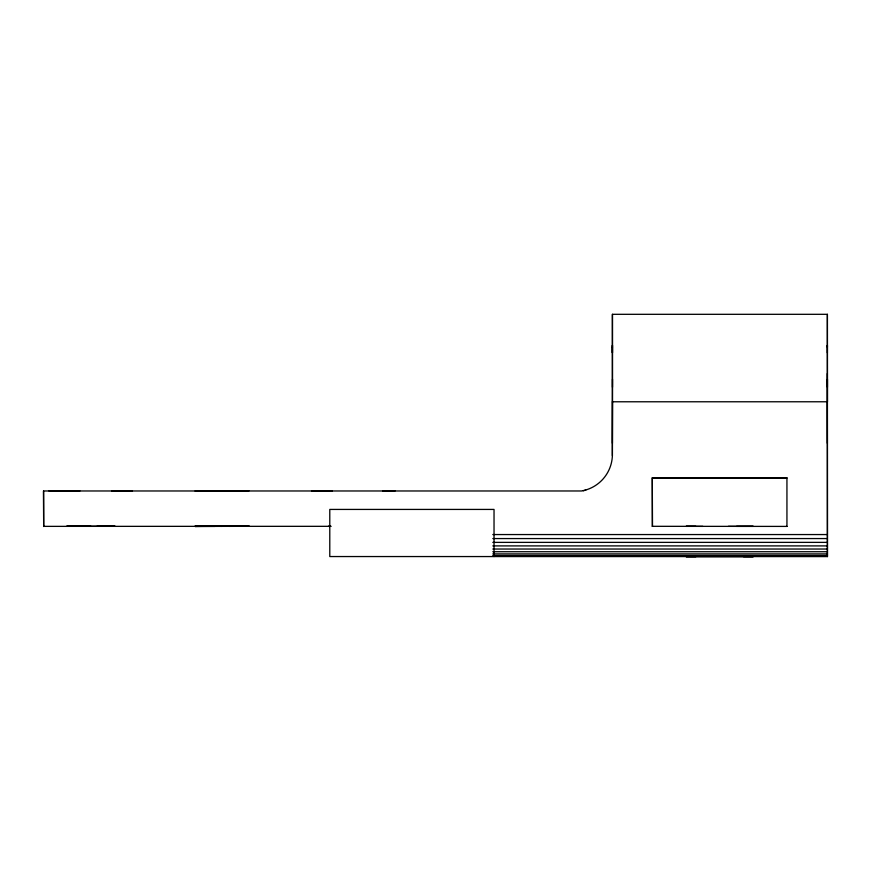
<?xml version="1.0" encoding="UTF-8"?>
<svg xmlns="http://www.w3.org/2000/svg" width="871" height="871" viewBox="0 0 871 871"><rect width="100%" height="100%" fill="white"/><g stroke="black" fill="none" stroke-linecap="round" stroke-linejoin="round"><path stroke-width="1.31" d="M43.55 490.972L43.67 526.465L43.55 490.972L581.523 490.972A37.148 37.148 0 0 0 612.378 455.631L612.433 314.311L827.385 314.311L827.428 387.225M612.498 401.879L612.378 455.631M652.303 477.841L652.423 526.411L652.303 477.841L786.938 477.841L786.938 526.313M827.352 373.528L827.439 556.591L827.385 314.311M827.374 352.842L827.385 345.275L827.396 347.213M329.031 526.432L329.946 525.844L329.031 526.432L329.869 526.432M228.986 526.367L248.932 526.302L195.071 526.432L249.019 525.844L229.073 525.91M222.018 526.378L195.158 525.986M583.222 490.754L585.769 490.123M233.276 490.972L248.932 490.896L195.071 491.037L215.05 491.004M195.071 526.432L215.05 526.4M97.106 526.236L115.059 526.182L66.588 526.302L90.834 526.258M389.424 490.983L395.009 490.961L382.761 490.95M612.378 401.781L827.33 401.771L827.363 443.252M652.423 477.939L787.057 477.939M695.864 477.874L686.021 477.896L695.896 477.907M736.528 477.907L753.339 477.896L743.464 477.874M79.903 490.95L48.994 490.972L69.887 490.983M111.63 490.983L132.468 490.972L120.22 490.95M332.374 490.95L311.535 490.972L323.772 490.983M695.864 526.345L686.021 526.356L702.875 526.378M728.374 526.345L753.339 526.356L736.528 526.378M43.55 526.367L331.143 526.324M652.303 526.313L787.057 526.411M492.801 534.554L827.33 534.554M492.801 538.572L827.33 538.561M492.801 542.383L827.33 542.372M492.801 545.899L827.33 545.899M492.801 549.035L827.33 549.035M492.812 551.724L827.341 551.724M492.812 553.902L827.341 553.902M492.812 555.513L827.341 555.513M827.439 556.591L329.782 556.547L329.782 509.426L494.031 509.426L494.031 556.547M695.896 556.667L686.021 556.656L753.339 556.656L743.464 556.645M329.118 525.855L329.957 525.855M612.433 314.311L612.476 387.225M612.411 443.252L612.498 379.223M827.45 379.223L827.45 401.869M612.433 347.202L612.422 352.842L612.433 345.275L612.444 347.213"/></g></svg>
